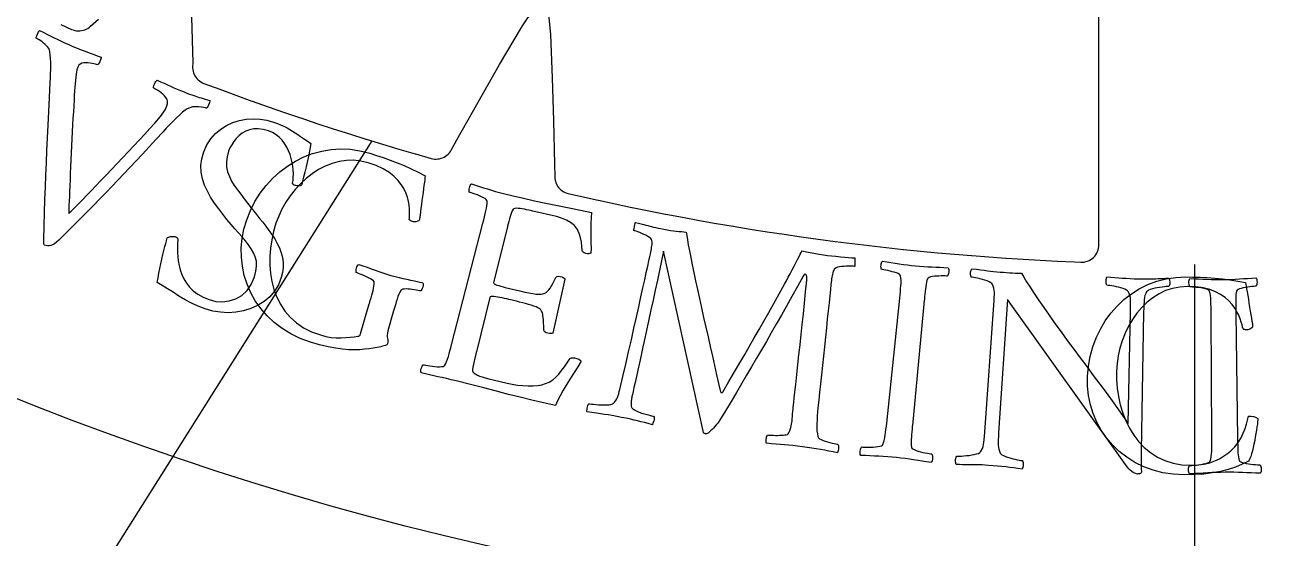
# Model space of a CAD drawing. Header units: millimetres. Extents: x -68 to 68, y -68 to 68.
# Drawn here: x -16.71 to 0.99, y -24.33 to -16.99 of the extents above; entities that cross this region are included whole.
import ezdxf

# ---------------------------------------------------------------- set-up
doc = ezdxf.new("R2010")
doc.units = ezdxf.units.MM
for name, color, linetype in [('CUT_INNER', 6, 'Continuous'), ('ENGRAVE', 7, 'Continuous'), ('TEXT', 5, 'Continuous')]:
    doc.layers.add(name, color=color, linetype=linetype)

msp = doc.modelspace()

# ---------------------------------------------------------------- linework, layer by layer
at = {"layer": 'CUT_INNER'}
for points in [[(-9.2604, -16.5061), (-9.1986, -17.1249), (-9.1981, -17.1324), (-9.1737, -17.7473), (-9.1737, -17.7486), (-9.1558, -18.3647), (-9.1423, -18.9811), (-9.1398, -19.162), (-9.1383, -19.1858), (-9.1346, -19.2093), (-9.1287, -19.2323), (-9.1206, -19.2547), (-9.1104, -19.2762), (-9.0982, -19.2967), (-9.0841, -19.3159), (-9.0683, -19.3336), (-9.0509, -19.3498), (-9.0319, -19.3643), (-9.0117, -19.3768), (-8.9904, -19.3874), (-8.9682, -19.396), (-8.9453, -19.4024), (-8.7565, -19.4454), (-8.755, -19.4457), (-8.5171, -19.4984), (-8.5156, -19.4987), (-8.2774, -19.5499), (-8.2759, -19.5502), (-8.0373, -19.5999), (-8.0358, -19.6002), (-7.797, -19.6485), (-7.7955, -19.6488), (-7.5564, -19.6956), (-7.5549, -19.6959), (-7.3154, -19.7412), (-7.3139, -19.7415), (-7.0742, -19.7854), (-7.0727, -19.7857), (-6.8328, -19.8281), (-6.8313, -19.8283), (-6.5911, -19.8692), (-6.5895, -19.8695), (-6.3491, -19.9089), (-6.3476, -19.9092), (-6.1069, -19.9472), (-6.1054, -19.9474), (-5.8644, -19.9839), (-5.8629, -19.9841), (-5.6218, -20.0191), (-5.6203, -20.0193), (-5.3789, -20.0529), (-5.3774, -20.0531), (-5.1358, -20.0851), (-5.1343, -20.0853), (-4.8926, -20.1159), (-4.891, -20.1161), (-4.6491, -20.1452), (-4.6476, -20.1454), (-4.4055, -20.173), (-4.404, -20.1731), (-4.1617, -20.1992), (-4.1602, -20.1994), (-3.9178, -20.224), (-3.9162, -20.2242), (-3.6737, -20.2473), (-3.6721, -20.2475), (-3.4294, -20.2691), (-3.4279, -20.2692), (-3.1851, -20.2894), (-3.1835, -20.2895), (-2.9406, -20.3082), (-2.939, -20.3083), (-2.696, -20.3255), (-2.6944, -20.3256), (-2.4513, -20.3413), (-2.4497, -20.3414), (-2.2065, -20.3556), (-2.205, -20.3557), (-1.9616, -20.3684), (-1.9601, -20.3684), (-1.7167, -20.3796), (-1.7151, -20.3797), (-1.628, -20.3832), (-1.6028, -20.3829), (-1.5778, -20.3801), (-1.5532, -20.3748), (-1.5293, -20.3671), (-1.5062, -20.357), (-1.4843, -20.3446), (-1.4638, -20.3301), (-1.4448, -20.3136), (-1.4275, -20.2953), (-1.4122, -20.2754), (-1.399, -20.254), (-1.388, -20.2314), (-1.3793, -20.2077), (-1.373, -20.1834), (-1.3693, -20.1585), (-1.368, -20.1334), (-1.368, -5.8441)], [(-14.328, -16.878), (-14.3096, -17.5347), (-14.3098, -17.5444), (-14.3116, -17.5812), (-14.3116, -17.6054), (-14.3093, -17.6296), (-14.3046, -17.6534), (-14.2977, -17.6766), (-14.2885, -17.6991), (-14.2772, -17.7205), (-14.2639, -17.7408), (-14.2487, -17.7597), (-14.2317, -17.777), (-14.2132, -17.7926), (-14.1932, -17.8063), (-14.172, -17.818), (-14.1497, -17.8276), (-13.9243, -17.9122), (-13.9229, -17.9127), (-13.6942, -17.9969), (-13.6928, -17.9974), (-13.4636, -18.0802), (-13.4622, -18.0808), (-13.2325, -18.1621), (-13.231, -18.1626), (-13.0009, -18.2426), (-12.9994, -18.2431), (-12.7688, -18.3217), (-12.7673, -18.3222), (-12.5362, -18.3993), (-12.5347, -18.3998), (-12.3031, -18.4755), (-12.3016, -18.476), (-12.0696, -18.5503), (-12.0681, -18.5508), (-11.8356, -18.6236), (-11.8341, -18.6241), (-11.6012, -18.6955), (-11.5997, -18.696), (-11.3663, -18.766), (-11.3648, -18.7664), (-11.131, -18.835), (-11.1295, -18.8355), (-10.9051, -18.8998), (-10.8817, -18.9053), (-10.8579, -18.9085), (-10.8339, -18.9095), (-10.8099, -18.9081), (-10.7862, -18.9044), (-10.7629, -18.8985), (-10.7403, -18.8904), (-10.7186, -18.8801), (-10.698, -18.8678), (-10.6787, -18.8536), (-10.6608, -18.8376), (-10.6445, -18.8199), (-10.63, -18.8008), (-10.6174, -18.7803), (-10.5365, -18.6339), (-10.2338, -18.0964), (-9.9268, -17.56), (-9.9261, -17.5588), (-9.6148, -17.028), (-9.6108, -17.0217), (-9.2643, -16.5047)], [(-16.1937, -16.9885), (-16.0388, -17.0565), (-16.0165, -17.0651), (-15.9934, -17.0715), (-15.9698, -17.0757), (-15.9459, -17.0776), (-15.9219, -17.0771), (-15.8981, -17.0744), (-15.8746, -17.0694), (-15.8518, -17.0622), (-15.8297, -17.0529), (-15.8086, -17.0415), (-15.7888, -17.0281), (-15.7703, -17.0128), (-15.6549, -16.9082)]]:
    msp.add_lwpolyline(points, dxfattribs=at)
at = {"layer": 'ENGRAVE'}
for points in [[(-16.6263, -26.3923), (-11.7491, -18.6504)], [(0, -29.3085), (0, -20.4165)]]:
    msp.add_lwpolyline(points, dxfattribs=at)
msp.add_circle((0, 19.5457), 45.1196, dxfattribs=at)
at = {"layer": 'TEXT'}
for points in [[(-16.0808, -17.2747), (-16.021, -17.3004), (-15.9617, -17.3248), (-15.903, -17.3479), (-15.8449, -17.3698), (-15.7873, -17.3911), (-15.7304, -17.4124), (-15.6739, -17.4335), (-15.618, -17.4547), (-15.619, -17.4658), (-15.6227, -17.4802), (-15.6291, -17.4978), (-15.6383, -17.5185), (-15.6483, -17.5381), (-15.6574, -17.5519), (-15.6654, -17.5601), (-15.6725, -17.5625), (-15.6828, -17.5589), (-15.6986, -17.5544), (-15.7199, -17.549), (-15.7467, -17.5427), (-15.7763, -17.5372), (-15.8061, -17.5338), (-15.836, -17.5328), (-15.866, -17.534), (-15.8939, -17.5395), (-15.9171, -17.5513), (-15.9359, -17.5694), (-15.95, -17.5939), (-15.963, -17.6358), (-15.9745, -17.6981), (-15.9847, -17.781), (-15.9933, -17.8843), (-15.9968, -17.9385), (-16.0007, -18.001), (-16.005, -18.0719), (-16.0095, -18.151), (-16.0144, -18.2364), (-16.0195, -18.3261), (-16.0248, -18.4201), (-16.0303, -18.5183), (-16.0358, -18.6187), (-16.0408, -18.7192), (-16.0455, -18.8199), (-16.0497, -18.9207), (-16.0537, -19.0195), (-16.0576, -19.1143), (-16.0614, -19.205), (-16.0651, -19.2917), (-16.0685, -19.3725), (-16.0716, -19.4455), (-16.0743, -19.5108), (-16.0767, -19.5684), (-16.0786, -19.6161), (-16.0799, -19.6515), (-16.0805, -19.6746), (-16.0804, -19.6855), (-16.0686, -19.6745), (-16.0477, -19.6542), (-16.0177, -19.6245), (-15.9787, -19.5854), (-15.9324, -19.5385), (-15.8804, -19.4855), (-15.8229, -19.4263), (-15.7597, -19.3609), (-15.6922, -19.2906), (-15.6213, -19.2167), (-15.5472, -19.1391), (-15.4698, -19.0579), (-15.3906, -18.9745), (-15.311, -18.8903), (-15.2311, -18.8053), (-15.1509, -18.7195), (-15.0717, -18.6345), (-14.9952, -18.552), (-14.9212, -18.4718), (-14.8498, -18.3941), (-14.8232, -18.3647), (-14.7972, -18.3338), (-14.7718, -18.3016), (-14.747, -18.268), (-14.7243, -18.2347), (-14.7052, -18.2035), (-14.6897, -18.1743), (-14.6777, -18.1472), (-14.6693, -18.1159), (-14.6688, -18.086), (-14.6764, -18.0577), (-14.6921, -18.0308), (-14.7127, -18.0057), (-14.7352, -17.9827), (-14.7596, -17.9618), (-14.7859, -17.9431), (-14.8112, -17.927), (-14.8326, -17.9142), (-14.85, -17.9047), (-14.8634, -17.8985), (-14.8676, -17.8895), (-14.8679, -17.8765), (-14.8645, -17.8595), (-14.8572, -17.8385), (-14.8479, -17.8177), (-14.8381, -17.8015), (-14.828, -17.7898), (-14.8174, -17.7826), (-14.7675, -17.8048), (-14.719, -17.8266), (-14.6721, -17.8481), (-14.6267, -17.8692), (-14.5812, -17.89), (-14.5339, -17.9106), (-14.4848, -17.9309), (-14.434, -17.9509), (-14.3922, -17.9668), (-14.3548, -17.9807), (-14.3219, -17.9926), (-14.2934, -18.0024), (-14.2672, -18.0111), (-14.2412, -18.0194), (-14.2152, -18.0273), (-14.1895, -18.0349), (-14.1623, -18.0429), (-14.1323, -18.0519), (-14.0994, -18.0619), (-14.0636, -18.073), (-14.0643, -18.0843), (-14.0678, -18.099), (-14.0744, -18.1172), (-14.0839, -18.1389), (-14.0939, -18.1593), (-14.1022, -18.1734), (-14.1088, -18.1813), (-14.1135, -18.183), (-14.1293, -18.1785), (-14.1534, -18.1738), (-14.186, -18.1687), (-14.227, -18.1633), (-14.2711, -18.161), (-14.313, -18.1653), (-14.3528, -18.1761), (-14.3904, -18.1934), (-14.4187, -18.2115), (-14.4536, -18.2389), (-14.4951, -18.2755), (-14.5434, -18.3214), (-14.5939, -18.3716), (-14.6423, -18.4211), (-14.6886, -18.4699), (-14.7327, -18.5182), (-14.8352, -18.6298), (-14.9337, -18.7366), (-15.0281, -18.8386), (-15.1184, -18.9358), (-15.2062, -19.0296), (-15.2929, -19.1214), (-15.3785, -19.2113), (-15.463, -19.2992), (-15.5479, -19.387), (-15.6346, -19.4763), (-15.723, -19.5671), (-15.8132, -19.6595), (-15.9071, -19.755), (-16.0067, -19.855), (-16.1121, -19.9596), (-16.2233, -20.0687), (-16.2541, -20.0968), (-16.2833, -20.1185), (-16.3108, -20.134), (-16.3366, -20.1431), (-16.361, -20.1473), (-16.3842, -20.1479), (-16.4063, -20.1449), (-16.4271, -20.1383), (-16.4323, -20.1343), (-16.4356, -20.1273), (-16.4371, -20.1172), (-16.4367, -20.1041), (-16.4357, -20.0904), (-16.4355, -20.0784), (-16.436, -20.0681), (-16.4372, -20.0596), (-16.4319, -19.8625), (-16.4262, -19.6721), (-16.42, -19.4885), (-16.4135, -19.3116), (-16.4066, -19.1374), (-16.3992, -18.9619), (-16.3912, -18.785), (-16.3827, -18.6068), (-16.3739, -18.4233), (-16.3646, -18.2304), (-16.355, -18.0282), (-16.3448, -17.8167), (-16.3413, -17.7519), (-16.3387, -17.6902), (-16.3372, -17.6315), (-16.3367, -17.576), (-16.3376, -17.5227), (-16.3406, -17.4708), (-16.3455, -17.4204), (-16.3525, -17.3714), (-16.3571, -17.3514), (-16.3662, -17.3312), (-16.3797, -17.3108), (-16.3976, -17.2902), (-16.4178, -17.2703), (-16.4385, -17.2519), (-16.4596, -17.2352), (-16.4811, -17.2199), (-16.5015, -17.2067), (-16.5193, -17.1957), (-16.5344, -17.1871), (-16.547, -17.1809), (-16.5471, -17.1768), (-16.5438, -17.1664), (-16.5371, -17.1495), (-16.5269, -17.1262), (-16.5161, -17.1029), (-16.5076, -17.086), (-16.5014, -17.0753), (-16.4975, -17.071), (-16.4375, -17.1005), (-16.383, -17.1277), (-16.3339, -17.1527), (-16.2903, -17.1754), (-16.2466, -17.1979), (-16.1971, -17.2219), (-16.1418, -17.2476), (-16.0808, -17.2747)], [(-13.1553, -18.382), (-13.0981, -18.4028), (-13.0466, -18.4235), (-13.0007, -18.4442), (-12.9605, -18.4649), (-12.9231, -18.4863), (-12.8857, -18.5091), (-12.8481, -18.5333), (-12.8104, -18.5589), (-12.7703, -18.5865), (-12.7254, -18.6168), (-12.6756, -18.6498), (-12.621, -18.6855), (-12.6357, -18.7674), (-12.652, -18.8502), (-12.6699, -18.9339), (-12.6895, -19.0185), (-12.7087, -19.0981), (-12.7257, -19.1668), (-12.7404, -19.2247), (-12.753, -19.2717), (-12.7564, -19.2811), (-12.7638, -19.2879), (-12.7753, -19.2919), (-12.7908, -19.2932), (-12.8074, -19.2927), (-12.8221, -19.2914), (-12.8349, -19.2893), (-12.8457, -19.2864), (-12.8585, -19.281), (-12.8692, -19.2741), (-12.8776, -19.2656), (-12.8839, -19.2556), (-12.8771, -19.2153), (-12.8733, -19.1707), (-12.8724, -19.1217), (-12.8743, -19.0683), (-12.8797, -19.0127), (-12.889, -18.9568), (-12.9023, -18.9008), (-12.9195, -18.8445), (-12.9411, -18.7894), (-12.9672, -18.737), (-12.9979, -18.6872), (-13.0333, -18.6401), (-13.0738, -18.5974), (-13.1199, -18.5609), (-13.1716, -18.5307), (-13.229, -18.5067), (-13.3041, -18.4854), (-13.3739, -18.4754), (-13.4385, -18.4769), (-13.498, -18.4897), (-13.5524, -18.5115), (-13.6021, -18.5394), (-13.647, -18.5737), (-13.687, -18.6141), (-13.7222, -18.6584), (-13.7523, -18.7039), (-13.7774, -18.7506), (-13.7974, -18.7985), (-13.8196, -18.876), (-13.8293, -18.9505), (-13.8265, -19.0221), (-13.8112, -19.0907), (-13.7863, -19.1572), (-13.7547, -19.2227), (-13.7165, -19.287), (-13.6715, -19.3502), (-13.6231, -19.413), (-13.5745, -19.4764), (-13.5256, -19.5403), (-13.4765, -19.6048), (-13.438, -19.653), (-13.3974, -19.7035), (-13.3547, -19.7564), (-13.3099, -19.8116), (-13.2648, -19.8689), (-13.2213, -19.9277), (-13.1793, -19.9883), (-13.1389, -20.0504), (-13.1022, -20.1143), (-13.0716, -20.1797), (-13.0469, -20.2468), (-13.0284, -20.3156), (-13.0177, -20.3857), (-13.0169, -20.4568), (-13.026, -20.5289), (-13.0449, -20.6021), (-13.0867, -20.7049), (-13.1416, -20.7963), (-13.2098, -20.8763), (-13.2912, -20.9448), (-13.3824, -21.0015), (-13.4795, -21.0458), (-13.5826, -21.0778), (-13.6916, -21.0974), (-13.8031, -21.1044), (-13.9136, -21.0986), (-14.0231, -21.0802), (-14.1314, -21.049), (-14.2311, -21.0111), (-14.3268, -20.968), (-14.4186, -20.9197), (-14.5065, -20.8663), (-14.5902, -20.8121), (-14.6695, -20.7616), (-14.7446, -20.7147), (-14.8155, -20.6715), (-14.8054, -20.6075), (-14.7939, -20.5419), (-14.7807, -20.4745), (-14.7661, -20.4054), (-14.7509, -20.3376), (-14.7361, -20.2742), (-14.7218, -20.2153), (-14.708, -20.1608), (-14.6955, -20.1135), (-14.6853, -20.0763), (-14.6774, -20.0491), (-14.6717, -20.032), (-14.6576, -20.0261), (-14.6431, -20.0214), (-14.6281, -20.0176), (-14.6126, -20.0149), (-14.597, -20.0136), (-14.5819, -20.0141), (-14.5672, -20.0166), (-14.5528, -20.0208), (-14.5373, -20.0291), (-14.5269, -20.0407), (-14.5217, -20.0555), (-14.5217, -20.0735), (-14.5253, -20.1073), (-14.5276, -20.1475), (-14.5285, -20.1943), (-14.5279, -20.2476), (-14.5245, -20.3054), (-14.5168, -20.3656), (-14.5046, -20.4282), (-14.4881, -20.4933), (-14.4656, -20.5584), (-14.4359, -20.6213), (-14.3989, -20.6819), (-14.3545, -20.7401), (-14.3011, -20.7941), (-14.2369, -20.8417), (-14.1621, -20.883), (-14.0765, -20.9178), (-13.9797, -20.9424), (-13.8836, -20.9486), (-13.7883, -20.9364), (-13.6938, -20.9059), (-13.6067, -20.8565), (-13.5335, -20.7879), (-13.4741, -20.7002), (-13.4283, -20.5935), (-13.4066, -20.5128), (-13.3974, -20.4382), (-13.4006, -20.3696), (-13.4163, -20.307), (-13.4414, -20.2481), (-13.473, -20.1902), (-13.5111, -20.1335), (-13.5557, -20.078), (-13.6044, -20.022), (-13.6549, -19.9642), (-13.7072, -19.9046), (-13.7612, -19.843), (-13.8201, -19.771), (-13.8793, -19.6961), (-13.9386, -19.6184), (-13.9981, -19.5379), (-14.0536, -19.4547), (-14.1008, -19.3688), (-14.1399, -19.2804), (-14.1708, -19.1894), (-14.1896, -19.0963), (-14.1925, -19.0016), (-14.1795, -18.9051), (-14.1509, -18.8071), (-14.1067, -18.708), (-14.0517, -18.6207), (-13.9859, -18.545), (-13.9094, -18.481), (-13.8253, -18.4285), (-13.7365, -18.3876), (-13.6432, -18.3583), (-13.5452, -18.3404), (-13.4457, -18.334), (-13.3475, -18.3387), (-13.2508, -18.3547), (-13.1553, -18.382)], [(-11.7885, -20.9798), (-11.7867, -20.9736), (-11.7849, -20.9674), (-11.7831, -20.9612), (-11.7813, -20.955), (-11.7795, -20.9489), (-11.7777, -20.9427), (-11.7759, -20.9365), (-11.7741, -20.9303), (-11.7631, -20.8919), (-11.7528, -20.8552), (-11.7434, -20.8203), (-11.7347, -20.7871), (-11.7275, -20.756), (-11.7223, -20.7274), (-11.7193, -20.7013), (-11.7184, -20.6776), (-11.7205, -20.6642), (-11.7299, -20.6502), (-11.7466, -20.6353), (-11.7706, -20.6198), (-11.7986, -20.6043), (-11.8274, -20.5896), (-11.857, -20.5758), (-11.8874, -20.5629), (-11.9159, -20.5515), (-11.9398, -20.5423), (-11.959, -20.5353), (-11.9736, -20.5305), (-11.9762, -20.5191), (-11.9765, -20.505), (-11.9747, -20.4881), (-11.9706, -20.4685), (-11.9648, -20.4495), (-11.9576, -20.4343), (-11.949, -20.4228), (-11.9391, -20.4151), (-11.8791, -20.4355), (-11.8202, -20.456), (-11.7625, -20.4767), (-11.7059, -20.4975), (-11.6497, -20.5178), (-11.5931, -20.537), (-11.5363, -20.5551), (-11.4791, -20.572), (-11.4204, -20.5882), (-11.3633, -20.6028), (-11.3076, -20.6157), (-11.2534, -20.627), (-11.1988, -20.6381), (-11.1421, -20.6502), (-11.0832, -20.6634), (-11.0221, -20.6777), (-11.0178, -20.6895), (-11.0166, -20.7037), (-11.0185, -20.7205), (-11.0237, -20.7397), (-11.0306, -20.7585), (-11.0379, -20.7737), (-11.0457, -20.7855), (-11.054, -20.7939), (-11.0688, -20.7902), (-11.0884, -20.7861), (-11.1128, -20.7815), (-11.1422, -20.7763), (-11.1735, -20.7715), (-11.2041, -20.7681), (-11.234, -20.7659), (-11.2632, -20.765), (-11.2893, -20.7662), (-11.3102, -20.7703), (-11.3257, -20.7772), (-11.336, -20.7871), (-11.3508, -20.8117), (-11.3649, -20.8404), (-11.3781, -20.8732), (-11.3906, -20.9102), (-11.4028, -20.9501), (-11.4152, -20.9916), (-11.4278, -21.0347), (-11.4405, -21.0794), (-11.521, -21.3652), (-11.5284, -21.3966), (-11.5321, -21.4247), (-11.532, -21.4493), (-11.528, -21.4705), (-11.5235, -21.4896), (-11.5216, -21.508), (-11.5224, -21.5257), (-11.5257, -21.5427), (-11.5287, -21.5505), (-11.5332, -21.5573), (-11.5391, -21.5632), (-11.5464, -21.5681), (-11.5574, -21.5729), (-11.5742, -21.5782), (-11.5968, -21.5841), (-11.6253, -21.5906), (-11.6776, -21.6007), (-11.7335, -21.6102), (-11.7931, -21.6192), (-11.8562, -21.6276), (-11.9246, -21.6337), (-11.9997, -21.6353), (-12.0817, -21.6327), (-12.1704, -21.6256), (-12.268, -21.6123), (-12.3768, -21.591), (-12.4966, -21.5615), (-12.6275, -21.5237), (-12.7731, -21.4715), (-12.9082, -21.4076), (-13.0326, -21.3322), (-13.1461, -21.2454), (-13.2482, -21.1493), (-13.338, -21.0461), (-13.4156, -20.9358), (-13.481, -20.8185), (-13.5339, -20.6962), (-13.5738, -20.5706), (-13.6008, -20.4419), (-13.615, -20.3101), (-13.616, -20.1768), (-13.6037, -20.0439), (-13.5779, -19.9113), (-13.539, -19.7789), (-13.4853, -19.6429), (-13.4209, -19.5153), (-13.3459, -19.3962), (-13.2605, -19.2854), (-13.1664, -19.1838), (-13.0653, -19.0922), (-12.9572, -19.0104), (-12.8422, -18.9384), (-12.7216, -18.8778), (-12.5968, -18.8299), (-12.4676, -18.7947), (-12.334, -18.7722), (-12.1976, -18.7635), (-12.0601, -18.7697), (-11.9213, -18.7907), (-11.781, -18.8266), (-11.6862, -18.8567), (-11.5897, -18.8893), (-11.4915, -18.9244), (-11.3915, -18.962), (-11.291, -19.0028), (-11.1907, -19.0477), (-11.0907, -19.0967), (-10.991, -19.1498), (-10.9916, -19.1553), (-10.9935, -19.172), (-10.9967, -19.1997), (-11.0012, -19.2386), (-11.0067, -19.2848), (-11.0129, -19.3347), (-11.02, -19.3884), (-11.0277, -19.4457), (-11.0356, -19.5035), (-11.043, -19.5587), (-11.0499, -19.6113), (-11.0562, -19.6612), (-11.0619, -19.7047), (-11.0666, -19.7382), (-11.0703, -19.7616), (-11.0731, -19.7749), (-11.0755, -19.7832), (-11.0818, -19.7903), (-11.0922, -19.7963), (-11.1066, -19.8012), (-11.1229, -19.8044), (-11.1392, -19.8054), (-11.1554, -19.8042), (-11.1715, -19.8007), (-11.1849, -19.7961), (-11.1967, -19.7902), (-11.2072, -19.783), (-11.2162, -19.7746), (-11.2142, -19.7472), (-11.2132, -19.7128), (-11.2131, -19.6714), (-11.2141, -19.623), (-11.2183, -19.5698), (-11.2281, -19.5138), (-11.2436, -19.4551), (-11.2646, -19.3936), (-11.2933, -19.3314), (-11.3316, -19.2705), (-11.3796, -19.2109), (-11.4372, -19.1526), (-11.5068, -19.0976), (-11.5907, -19.0479), (-11.6891, -19.0035), (-11.8018, -18.9642), (-11.9074, -18.9386), (-12.012, -18.9268), (-12.1156, -18.9288), (-12.2184, -18.9447), (-12.3192, -18.9727), (-12.4168, -19.0111), (-12.5113, -19.06), (-12.6027, -19.1194), (-12.6897, -19.1874), (-12.7711, -19.2623), (-12.8467, -19.3441), (-12.9166, -19.4329), (-12.9796, -19.5266), (-13.0346, -19.6232), (-13.0815, -19.7228), (-13.1203, -19.8254), (-13.155, -19.9425), (-13.1815, -20.0612), (-13.1997, -20.1816), (-13.2096, -20.3035), (-13.2102, -20.425), (-13.2007, -20.5438), (-13.181, -20.6599), (-13.151, -20.7734), (-13.11, -20.8823), (-13.0575, -20.9847), (-12.9934, -21.0804), (-12.9177, -21.1694), (-12.8296, -21.2495), (-12.7284, -21.3185), (-12.614, -21.3764), (-12.4866, -21.4229), (-12.4085, -21.4436), (-12.3332, -21.4575), (-12.2608, -21.4645), (-12.1911, -21.4646), (-12.1249, -21.4606), (-12.0625, -21.455), (-12.004, -21.4479), (-11.9494, -21.4394), (-11.9388, -21.4376), (-11.9304, -21.4343), (-11.924, -21.4295), (-11.9198, -21.4233), (-11.9167, -21.416), (-11.9136, -21.4078), (-11.9105, -21.3987), (-11.9075, -21.3888)], [(-9.8728, -19.4012), (-9.7318, -19.4359), (-9.5834, -19.4701), (-9.4275, -19.5039), (-9.2642, -19.5372), (-9.0982, -19.5704), (-8.9345, -19.604), (-8.773, -19.638), (-8.6137, -19.6725), (-8.6197, -19.751), (-8.6234, -19.8267), (-8.6249, -19.8996), (-8.6241, -19.9697), (-8.6225, -20.0389), (-8.6216, -20.109), (-8.6214, -20.18), (-8.6218, -20.252), (-8.6358, -20.2586), (-8.6527, -20.2618), (-8.6726, -20.2616), (-8.6955, -20.258), (-8.7185, -20.251), (-8.7345, -20.2417), (-8.7437, -20.2301), (-8.7459, -20.2161), (-8.7568, -20.0956), (-8.779, -19.9962), (-8.8127, -19.9179), (-8.8577, -19.8607), (-8.9119, -19.8176), (-8.9729, -19.7816), (-9.0408, -19.7529), (-9.1155, -19.7312), (-9.4521, -19.6515), (-9.4666, -19.6482), (-9.4862, -19.6438), (-9.5109, -19.6386), (-9.5406, -19.6323), (-9.5724, -19.6261), (-9.6035, -19.6208), (-9.6337, -19.6166), (-9.6631, -19.6133), (-9.6893, -19.6121), (-9.7099, -19.6139), (-9.7249, -19.6188), (-9.7343, -19.6267), (-9.7453, -19.6478), (-9.7558, -19.6724), (-9.7658, -19.7004), (-9.7754, -19.7318), (-9.7846, -19.7652), (-9.7938, -19.7993), (-9.8028, -19.8339), (-9.8117, -19.8691), (-9.8151, -19.8829), (-9.8182, -19.8952), (-9.8208, -19.9059), (-9.8231, -19.915), (-10.0123, -20.6749), (-10.0108, -20.6833), (-10.0023, -20.6918), (-9.9867, -20.7004), (-9.964, -20.709), (-9.937, -20.7177), (-9.9083, -20.7261), (-9.8779, -20.7344), (-9.8458, -20.7425), (-9.6359, -20.7933), (-9.5677, -20.8089), (-9.5072, -20.8216), (-9.4544, -20.8312), (-9.4093, -20.8379), (-9.3706, -20.8411), (-9.3366, -20.8404), (-9.3074, -20.8358), (-9.2831, -20.8273), (-9.2618, -20.8149), (-9.2417, -20.7982), (-9.2229, -20.7774), (-9.2053, -20.7525), (-9.1874, -20.7229), (-9.1679, -20.6882), (-9.1467, -20.6483), (-9.1238, -20.6034), (-9.1157, -20.5917), (-9.1024, -20.5851), (-9.0837, -20.5835), (-9.0597, -20.587), (-9.0372, -20.5934), (-9.0189, -20.6017), (-9.0048, -20.6118), (-8.9948, -20.6236), (-9.1678, -21.3962), (-9.1799, -21.4012), (-9.1957, -21.4032), (-9.2152, -21.4021), (-9.2384, -21.3979), (-9.2607, -21.391), (-9.2775, -21.3814), (-9.2887, -21.3692), (-9.2944, -21.3544), (-9.296, -21.2965), (-9.298, -21.2471), (-9.3005, -21.2061), (-9.3036, -21.1736), (-9.3072, -21.1474), (-9.3112, -21.1255), (-9.3157, -21.1079), (-9.3205, -21.0947), (-9.3261, -21.0839), (-9.3327, -21.0737), (-9.3401, -21.0641), (-9.3486, -21.0551), (-9.3605, -21.0442), (-9.3795, -21.0331), (-9.4055, -21.0217), (-9.4385, -21.01), (-9.476, -20.9982), (-9.5154, -20.9865), (-9.5568, -20.9748), (-9.6, -20.9632), (-9.6436, -20.9519), (-9.686, -20.9411), (-9.7271, -20.9308), (-9.7669, -20.9211), (-9.7947, -20.9145), (-9.8244, -20.9077), (-9.8559, -20.9008), (-9.8893, -20.8936), (-9.9225, -20.8868), (-9.9535, -20.8811), (-9.9824, -20.8765), (-10.009, -20.873), (-10.0317, -20.8717), (-10.0486, -20.8737), (-10.0598, -20.8791), (-10.0653, -20.8878), (-10.2586, -21.6644), (-10.2597, -21.6691), (-10.2612, -21.6748), (-10.2629, -21.6816), (-10.2648, -21.6895), (-10.2725, -21.7208), (-10.2809, -21.7564), (-10.2901, -21.7962), (-10.3001, -21.8403), (-10.3083, -21.8818), (-10.3122, -21.9138), (-10.3118, -21.9363), (-10.307, -21.9494), (-10.2879, -21.9681), (-10.2657, -21.9846), (-10.2404, -21.9987), (-10.2119, -22.0106), (-10.1775, -22.0219), (-10.134, -22.0346), (-10.0816, -22.0486), (-10.0203, -22.0638), (-9.8205, -22.1114), (-9.7459, -22.127), (-9.6709, -22.1387), (-9.5957, -22.1464), (-9.5201, -22.1502), (-9.4477, -22.1496), (-9.3822, -22.144), (-9.3234, -22.1335), (-9.2714, -22.1181), (-9.2179, -22.0957), (-9.1683, -22.0655), (-9.1226, -22.0274), (-9.0809, -21.9817), (-9.0412, -21.9307), (-9.0016, -21.8773), (-8.9621, -21.8213), (-8.9227, -21.7629), (-8.9134, -21.7533), (-8.8996, -21.748), (-8.8812, -21.7471), (-8.8582, -21.7504), (-8.8237, -21.7594), (-8.7963, -21.7702), (-8.7758, -21.7828), (-8.7623, -21.7972), (-8.8107, -21.8763), (-8.8611, -21.9576), (-8.9135, -22.0413), (-8.968, -22.1272), (-9.0197, -22.2115), (-9.064, -22.2903), (-9.1007, -22.3635), (-9.1298, -22.4312), (-9.2987, -22.3936), (-9.4666, -22.3543), (-9.6335, -22.3135), (-9.7996, -22.2711), (-9.9704, -22.2268), (-10.152, -22.1802), (-10.3443, -22.1313), (-10.5472, -22.0799), (-10.6177, -22.0624), (-10.6847, -22.0465), (-10.748, -22.0322), (-10.8079, -22.0196), (-10.8664, -22.0073), (-10.9258, -21.9938), (-10.986, -21.9792), (-11.0471, -21.9634), (-11.0517, -21.9516), (-11.0531, -21.9373), (-11.0514, -21.9205), (-11.0464, -21.9012), (-11.0395, -21.8825), (-11.0322, -21.8672), (-11.0244, -21.8553), (-11.0161, -21.847), (-11.0006, -21.8507), (-10.9797, -21.855), (-10.9533, -21.8599), (-10.9214, -21.8654), (-10.887, -21.8704), (-10.853, -21.8739), (-10.8195, -21.8759), (-10.7864, -21.8763), (-10.7571, -21.8747), (-10.7348, -21.8708), (-10.7195, -21.8645), (-10.7112, -21.8558), (-10.6967, -21.8309), (-10.6832, -21.802), (-10.6705, -21.7688), (-10.6588, -21.7316), (-10.6475, -21.6915), (-10.636, -21.6497), (-10.6244, -21.6063), (-10.6126, -21.5613), (-10.1641, -19.8241), (-10.1526, -19.7789), (-10.1416, -19.7349), (-10.1313, -19.6922), (-10.1215, -19.6507), (-10.1134, -19.6116), (-10.108, -19.5759), (-10.1054, -19.5436), (-10.1055, -19.5148), (-10.1079, -19.5017), (-10.1173, -19.4885), (-10.1339, -19.475), (-10.1576, -19.4613), (-10.1853, -19.4478), (-10.2139, -19.4349), (-10.2435, -19.4226), (-10.2741, -19.4108), (-10.3027, -19.4003), (-10.3265, -19.3919), (-10.3456, -19.3856), (-10.3599, -19.3814), (-10.3626, -19.3701), (-10.3632, -19.356), (-10.3618, -19.3391), (-10.3583, -19.3195), (-10.353, -19.3003), (-10.3464, -19.2848), (-10.3383, -19.273), (-10.3289, -19.265), (-10.2703, -19.2829), (-10.2122, -19.3008), (-10.1546, -19.3188), (-10.0976, -19.3369), (-10.041, -19.3545), (-9.9846, -19.371), (-9.9286, -19.3866), (-9.8728, -19.4012)], [(-7.5827, -19.9111), (-7.5337, -19.9201), (-7.4877, -19.9276), (-7.4445, -19.9337), (-7.4041, -19.9384), (-7.366, -19.9424), (-7.3295, -19.9463), (-7.2945, -19.9502), (-7.2611, -19.954), (-7.2547, -20.0025), (-7.245, -20.0631), (-7.232, -20.1357), (-7.2156, -20.2204), (-7.1966, -20.3153), (-7.1757, -20.4183), (-7.1529, -20.5296), (-7.1282, -20.6492), (-7.1018, -20.7747), (-7.0739, -20.9039), (-7.0444, -21.0369), (-7.0134, -21.1737), (-6.9817, -21.3122), (-6.9501, -21.4502), (-6.9187, -21.588), (-6.8874, -21.7253), (-6.8566, -21.86), (-6.8269, -21.9899), (-6.7984, -22.1149), (-6.7709, -22.235), (-6.7688, -22.2391), (-6.7655, -22.2424), (-6.761, -22.2448), (-6.7552, -22.2463), (-6.7492, -22.2461), (-6.7438, -22.2437), (-6.7393, -22.239), (-6.7354, -22.232), (-6.6506, -22.0883), (-6.5707, -21.9517), (-6.4955, -21.8221), (-6.4251, -21.6996), (-6.357, -21.5807), (-6.2889, -21.4617), (-6.2208, -21.3426), (-6.1528, -21.2234), (-6.0833, -21.101), (-6.0107, -20.9722), (-5.9352, -20.837), (-5.8568, -20.6953), (-5.8308, -20.648), (-5.8041, -20.5986), (-5.7765, -20.5472), (-5.7482, -20.4936), (-5.7206, -20.4408), (-5.695, -20.3915), (-5.6716, -20.3457), (-5.6503, -20.3033), (-5.6326, -20.2678), (-5.6199, -20.2425), (-5.6123, -20.2272), (-5.6098, -20.2222), (-5.5195, -20.2405), (-5.4375, -20.2559), (-5.3639, -20.2683), (-5.2987, -20.2778), (-5.2441, -20.2848), (-5.1862, -20.2916), (-5.1249, -20.2981), (-5.0602, -20.3045), (-4.9975, -20.3102), (-4.9422, -20.315), (-4.8942, -20.3187), (-4.8536, -20.3215), (-4.8525, -20.329), (-4.852, -20.3423), (-4.8523, -20.3615), (-4.8533, -20.3866), (-4.8544, -20.4111), (-4.8553, -20.4286), (-4.8558, -20.4391), (-4.8559, -20.4426), (-4.8724, -20.4411), (-4.8934, -20.4402), (-4.9189, -20.4398), (-4.9488, -20.4399), (-4.9807, -20.4408), (-5.0119, -20.4429), (-5.0425, -20.4461), (-5.0725, -20.4504), (-5.0994, -20.4559), (-5.1207, -20.4627), (-5.1366, -20.4707), (-5.1468, -20.4799), (-5.1545, -20.4952), (-5.1615, -20.5128), (-5.1676, -20.5326), (-5.1731, -20.5546), (-5.1778, -20.5774), (-5.182, -20.5991), (-5.1854, -20.6198), (-5.1882, -20.6395), (-5.1939, -20.7), (-5.2014, -20.7744), (-5.2107, -20.8627), (-5.2218, -20.9648), (-5.2341, -21.0773), (-5.2469, -21.1964), (-5.2603, -21.3222), (-5.2743, -21.4548), (-5.2886, -21.5903), (-5.3027, -21.725), (-5.3166, -21.8589), (-5.3305, -21.992), (-5.3439, -22.1209), (-5.3567, -22.2424), (-5.3687, -22.3563), (-5.38, -22.4628), (-5.3851, -22.522), (-5.3895, -22.5798), (-5.3932, -22.636), (-5.396, -22.6906), (-5.3969, -22.7426), (-5.3945, -22.7906), (-5.3889, -22.8347), (-5.38, -22.8748), (-5.372, -22.8901), (-5.3573, -22.9043), (-5.3358, -22.9174), (-5.3076, -22.9295), (-5.2758, -22.9405), (-5.2436, -22.9504), (-5.211, -22.9593), (-5.1779, -22.9672), (-5.1477, -22.9737), (-5.1237, -22.9786), (-5.1058, -22.982), (-5.094, -22.9838), (-5.0884, -23.0003), (-5.0854, -23.0179), (-5.085, -23.0365), (-5.0872, -23.0561), (-5.0907, -23.0743), (-5.0939, -23.0884), (-5.0968, -23.0984), (-5.0996, -23.1045), (-5.1619, -23.0928), (-5.2233, -23.0814), (-5.2839, -23.0702), (-5.3437, -23.0594), (-5.4044, -23.0489), (-5.4676, -23.0388), (-5.5333, -23.0291), (-5.6016, -23.0197), (-5.6731, -23.0107), (-5.7398, -23.003), (-5.8017, -22.9966), (-5.8588, -22.9916), (-5.916, -22.9871), (-5.9781, -22.9821), (-6.0451, -22.9765), (-6.1171, -22.9705), (-6.1183, -22.9638), (-6.119, -22.9528), (-6.119, -22.9376), (-6.1184, -22.9181), (-6.1166, -22.8977), (-6.1129, -22.8798), (-6.1073, -22.8643), (-6.0999, -22.8512), (-6.085, -22.853), (-6.0661, -22.8544), (-6.0434, -22.8556), (-6.0167, -22.8566), (-5.9881, -22.8571), (-5.9594, -22.8571), (-5.9306, -22.8565), (-5.9018, -22.8554), (-5.8748, -22.8535), (-5.8515, -22.8509), (-5.832, -22.8475), (-5.8163, -22.8433), (-5.805, -22.8353), (-5.7946, -22.8213), (-5.7849, -22.8012), (-5.7761, -22.775), (-5.7684, -22.7467), (-5.7621, -22.7204), (-5.7571, -22.6961), (-5.7535, -22.6738), (-5.7504, -22.6486), (-5.7473, -22.6199), (-5.7442, -22.5876), (-5.7413, -22.5517), (-5.7383, -22.5159), (-5.7353, -22.4836), (-5.7322, -22.4549), (-5.729, -22.4297), (-5.7128, -22.2792), (-5.697, -22.1317), (-5.6815, -21.9871), (-5.6665, -21.8454), (-5.6515, -21.7044), (-5.6362, -21.5619), (-5.6207, -21.4177), (-5.6049, -21.2719), (-5.5889, -21.1225), (-5.5726, -20.9675), (-5.556, -20.8068), (-5.5391, -20.6404), (-5.5386, -20.6326), (-5.5387, -20.622), (-5.5394, -20.6086), (-5.5409, -20.5924), (-5.5437, -20.5768), (-5.5486, -20.5652), (-5.5556, -20.5577), (-5.5648, -20.5543), (-5.5694, -20.5556), (-5.5751, -20.5605), (-5.5817, -20.569), (-5.5894, -20.5813), (-5.6718, -20.7297), (-5.7515, -20.8724), (-5.8284, -21.0094), (-5.9026, -21.1408), (-5.9749, -21.2682), (-6.0465, -21.3932), (-6.1172, -21.5158), (-6.1871, -21.6359), (-6.2569, -21.7554), (-6.3275, -21.8758), (-6.3988, -21.9971), (-6.4708, -22.1192), (-6.5447, -22.2442), (-6.6216, -22.3738), (-6.7016, -22.508), (-6.7846, -22.6468), (-6.7919, -22.6565), (-6.8027, -22.6701), (-6.8168, -22.6874), (-6.8343, -22.7085), (-6.8536, -22.7311), (-6.8731, -22.7529), (-6.8927, -22.7738), (-6.9125, -22.7939), (-6.9315, -22.8111), (-6.9489, -22.8234), (-6.9647, -22.8307), (-6.9789, -22.8332), (-6.9842, -22.8336), (-6.991, -22.8323), (-6.999, -22.829), (-7.0085, -22.8239), (-7.0103, -22.8217), (-7.0123, -22.82), (-7.0143, -22.8189), (-7.0164, -22.8182), (-7.5843, -20.2262), (-7.6126, -20.3621), (-7.6418, -20.4999), (-7.6719, -20.6398), (-7.703, -20.7817), (-7.7343, -20.9236), (-7.7649, -21.0634), (-7.7949, -21.2011), (-7.8242, -21.3368), (-7.8526, -21.4681), (-7.8797, -21.5928), (-7.9056, -21.7109), (-7.9303, -21.8225), (-7.9532, -21.9254), (-7.9738, -22.0178), (-7.9921, -22.0997), (-8.0082, -22.1711), (-8.0214, -22.2298), (-8.0311, -22.2735), (-8.0375, -22.3023), (-8.0404, -22.3161), (-8.0431, -22.3313), (-8.0453, -22.3475), (-8.0472, -22.3645), (-8.0487, -22.3824), (-8.0496, -22.4002), (-8.0497, -22.4167), (-8.0491, -22.432), (-8.0476, -22.4461), (-8.04, -22.4621), (-8.0243, -22.478), (-8.0004, -22.4938), (-7.9685, -22.5094), (-7.9323, -22.5243), (-7.8955, -22.5379), (-7.8582, -22.5503), (-7.8204, -22.5613), (-7.7859, -22.5705), (-7.7589, -22.5776), (-7.7392, -22.5824), (-7.7269, -22.5851), (-7.7215, -22.5967), (-7.7195, -22.6116), (-7.7209, -22.6296), (-7.7256, -22.6509), (-7.7316, -22.6714), (-7.7367, -22.6872), (-7.741, -22.6981), (-7.7443, -22.7044), (-7.804, -22.6892), (-7.8593, -22.6749), (-7.9104, -22.6617), (-7.9571, -22.6495), (-8.0048, -22.6376), (-8.0585, -22.6253), (-8.1183, -22.6126), (-8.1841, -22.5995), (-8.2544, -22.5862), (-8.3189, -22.5747), (-8.3776, -22.5651), (-8.4305, -22.5575), (-8.4836, -22.5502), (-8.5426, -22.542), (-8.6075, -22.5327), (-8.6784, -22.5224), (-8.6793, -22.5157), (-8.6793, -22.5047), (-8.6784, -22.4895), (-8.6766, -22.4701), (-8.6735, -22.4499), (-8.6688, -22.4322), (-8.6623, -22.417), (-8.6541, -22.4044), (-8.6381, -22.4072), (-8.6157, -22.4102), (-8.5869, -22.4133), (-8.5517, -22.4167), (-8.5134, -22.4195), (-8.4751, -22.4212), (-8.4369, -22.4218), (-8.3988, -22.4212), (-8.364, -22.4188), (-8.3361, -22.414), (-8.3149, -22.4067), (-8.3004, -22.3969), (-8.2825, -22.3781), (-8.2672, -22.358), (-8.2543, -22.3365), (-8.244, -22.3138), (-8.235, -22.2891), (-8.226, -22.2619), (-8.2172, -22.2323), (-8.2084, -22.2002), (-8.166, -22.0175), (-8.1246, -21.8384), (-8.0843, -21.663), (-8.045, -21.4912), (-8.0074, -21.3256), (-7.972, -21.1685), (-7.9389, -21.02), (-7.9081, -20.8801), (-7.8797, -20.7509), (-7.8541, -20.6342), (-7.8313, -20.5302), (-7.8111, -20.4388), (-7.7944, -20.3624), (-7.7816, -20.3037), (-7.7728, -20.2625), (-7.7679, -20.239), (-7.7635, -20.216), (-7.7595, -20.1935), (-7.7559, -20.1714), (-7.7526, -20.1499), (-7.7502, -20.129), (-7.7493, -20.1089), (-7.7499, -20.0896), (-7.7519, -20.0711), (-7.7567, -20.0574), (-7.768, -20.0433), (-7.7857, -20.0287), (-7.8099, -20.0137), (-7.8377, -19.9989), (-7.8661, -19.985), (-7.8953, -19.972), (-7.9251, -19.96), (-7.953, -19.9496), (-7.9764, -19.9415), (-7.9953, -19.9356), (-8.0097, -19.932), (-8.0107, -19.9281), (-8.0098, -19.9172), (-8.0069, -19.8992), (-8.0021, -19.8743), (-7.9968, -19.8491), (-7.9923, -19.8307), (-7.9886, -19.819), (-7.9857, -19.8139), (-7.9422, -19.8249), (-7.9032, -19.835), (-7.8686, -19.8441), (-7.8386, -19.8523), (-7.8109, -19.8598), (-7.7831, -19.8671), (-7.7552, -19.8741), (-7.7272, -19.8808), (-7.6972, -19.8877), (-7.6631, -19.895), (-7.6249, -19.9028), (-7.5827, -19.9111)], [(-3.9872, -20.4348), (-3.9284, -20.4402), (-3.8702, -20.4446), (-3.8127, -20.4481), (-3.7559, -20.4507), (-3.6989, -20.4529), (-3.6405, -20.4554), (-3.5809, -20.4582), (-3.5201, -20.4613), (-3.514, -20.4721), (-3.5104, -20.4859), (-3.5095, -20.5027), (-3.5111, -20.5226), (-3.5145, -20.5423), (-3.5189, -20.5586), (-3.5243, -20.5716), (-3.5307, -20.5813), (-3.5456, -20.5804), (-3.5656, -20.5799), (-3.5909, -20.5796), (-3.6214, -20.5797), (-3.654, -20.5804), (-3.6856, -20.582), (-3.7163, -20.5844), (-3.7461, -20.5877), (-3.7724, -20.5926), (-3.7927, -20.5996), (-3.807, -20.6087), (-3.8153, -20.6201), (-3.823, -20.6426), (-3.8297, -20.6684), (-3.8355, -20.6976), (-3.8403, -20.7301), (-3.8445, -20.7651), (-3.8486, -20.8017), (-3.8527, -20.8399), (-3.8566, -20.8798), (-3.8572, -20.8862), (-3.8578, -20.8927), (-3.8585, -20.8991), (-3.8591, -20.9055), (-3.8597, -20.9119), (-3.8603, -20.9184), (-3.8609, -20.9248), (-3.8615, -20.9312), (-4.0319, -22.7173), (-4.0325, -22.7237), (-4.0331, -22.7301), (-4.0337, -22.7365), (-4.0344, -22.743), (-4.035, -22.7494), (-4.0356, -22.7558), (-4.0362, -22.7622), (-4.0368, -22.7687), (-4.0405, -22.8084), (-4.0437, -22.8464), (-4.0464, -22.8824), (-4.0487, -22.9166), (-4.05, -22.9485), (-4.0496, -22.9776), (-4.0476, -23.0039), (-4.0439, -23.0273), (-4.0373, -23.0385), (-4.0241, -23.0497), (-4.0044, -23.061), (-3.978, -23.0724), (-3.9477, -23.0832), (-3.9162, -23.0927), (-3.8835, -23.101), (-3.8496, -23.108), (-3.8177, -23.1137), (-3.7912, -23.1181), (-3.7701, -23.1211), (-3.7543, -23.1229), (-3.7493, -23.1336), (-3.746, -23.1474), (-3.7444, -23.1643), (-3.7443, -23.1843), (-3.7462, -23.2041), (-3.7502, -23.2205), (-3.7565, -23.2334), (-3.7649, -23.2429), (-3.8293, -23.233), (-3.8924, -23.2234), (-3.9542, -23.2141), (-4.0146, -23.2051), (-4.0747, -23.1966), (-4.1358, -23.1887), (-4.1977, -23.1814), (-4.2605, -23.1748), (-4.3219, -23.1691), (-4.3839, -23.164), (-4.4465, -23.1595), (-4.5097, -23.1557), (-4.5736, -23.1523), (-4.638, -23.149), (-4.703, -23.1458), (-4.7685, -23.1427), (-4.7749, -23.1318), (-4.7784, -23.1178), (-4.7792, -23.101), (-4.7771, -23.0812), (-4.7731, -23.0616), (-4.7681, -23.0454), (-4.7621, -23.0325), (-4.7552, -23.023), (-4.7394, -23.0244), (-4.718, -23.0255), (-4.6912, -23.0265), (-4.6588, -23.0272), (-4.624, -23.027), (-4.5899, -23.0255), (-4.5565, -23.0224), (-4.5237, -23.0179), (-4.495, -23.0121), (-4.4735, -23.0049), (-4.4593, -22.9964), (-4.4523, -22.9865), (-4.4417, -22.9598), (-4.4326, -22.9291), (-4.425, -22.8945), (-4.419, -22.8559), (-4.4137, -22.8146), (-4.4085, -22.7716), (-4.4035, -22.7269), (-4.3985, -22.6807), (-4.2126, -20.8962), (-4.2079, -20.8498), (-4.2036, -20.8046), (-4.1997, -20.7608), (-4.1962, -20.7184), (-4.194, -20.6784), (-4.194, -20.6423), (-4.1962, -20.6101), (-4.2006, -20.5816), (-4.2048, -20.569), (-4.2162, -20.5573), (-4.2345, -20.5464), (-4.26, -20.5364), (-4.2894, -20.5272), (-4.3197, -20.5187), (-4.3508, -20.5109), (-4.3827, -20.5037), (-4.4125, -20.4976), (-4.4374, -20.4928), (-4.4571, -20.4894), (-4.4719, -20.4874), (-4.4763, -20.4766), (-4.479, -20.4628), (-4.4801, -20.4459), (-4.4795, -20.4259), (-4.4772, -20.4061), (-4.4729, -20.3898), (-4.4667, -20.377), (-4.4585, -20.3676), (-4.3979, -20.3767), (-4.3378, -20.3858), (-4.2782, -20.3951), (-4.2192, -20.4045), (-4.1606, -20.4134), (-4.1024, -20.4215), (-4.0446, -20.4286), (-3.9872, -20.4348)], [(-2.7764, -20.5241), (-2.7317, -20.5272), (-2.6874, -20.5302), (-2.6437, -20.5331), (-2.6005, -20.5359), (-2.5603, -20.5382), (-2.5257, -20.5396), (-2.4967, -20.5401), (-2.4733, -20.5397), (-2.4414, -20.5963), (-2.4006, -20.6637), (-2.3511, -20.7418), (-2.2927, -20.8305), (-2.227, -20.9278), (-2.1556, -21.0314), (-2.0784, -21.1414), (-1.9953, -21.2577), (-1.9083, -21.378), (-1.8192, -21.5001), (-1.7281, -21.6239), (-1.6349, -21.7495), (-1.5412, -21.8754), (-1.4484, -22.0003), (-1.3566, -22.124), (-1.2658, -22.2468), (-1.1784, -22.3659), (-1.0968, -22.4791), (-1.021, -22.5863), (-0.9512, -22.6876), (-0.9154, -21.0961), (-0.9145, -21.0431), (-0.9142, -20.996), (-0.9145, -20.9549), (-0.9155, -20.9196), (-0.9187, -20.8881), (-0.9255, -20.8581), (-0.9359, -20.8296), (-0.95, -20.8026), (-0.959, -20.7918), (-0.9742, -20.7811), (-0.9956, -20.7705), (-1.0231, -20.7599), (-1.0541, -20.75), (-1.0859, -20.7411), (-1.1185, -20.7332), (-1.1519, -20.7263), (-1.1835, -20.7207), (-1.2107, -20.7165), (-1.2337, -20.7138), (-1.2523, -20.7126), (-1.259, -20.7004), (-1.2633, -20.6859), (-1.2652, -20.669), (-1.2647, -20.6498), (-1.2629, -20.6309), (-1.261, -20.6149), (-1.259, -20.6019), (-1.2567, -20.5919), (-1.1983, -20.596), (-1.1416, -20.6002), (-1.0867, -20.6045), (-1.0336, -20.609), (-0.9798, -20.6132), (-0.9225, -20.6166), (-0.8619, -20.6191), (-0.798, -20.6209), (-0.753, -20.6216), (-0.7124, -20.6219), (-0.6761, -20.6219), (-0.6442, -20.6215), (-0.6142, -20.6207), (-0.5836, -20.6197), (-0.5526, -20.6184), (-0.5211, -20.6168), (-0.4876, -20.6151), (-0.4508, -20.6134), (-0.4107, -20.6116), (-0.3672, -20.6099), (-0.3634, -20.6196), (-0.3602, -20.6315), (-0.3575, -20.6455), (-0.3554, -20.6616), (-0.3547, -20.6789), (-0.3567, -20.6961), (-0.3612, -20.7132), (-0.3683, -20.7304), (-0.3836, -20.7308), (-0.4048, -20.7322), (-0.432, -20.7346), (-0.465, -20.738), (-0.5007, -20.7425), (-0.5356, -20.7484), (-0.5698, -20.7556), (-0.6032, -20.7641), (-0.6332, -20.7737), (-0.6571, -20.7842), (-0.6748, -20.7957), (-0.6863, -20.808), (-0.6996, -20.8322), (-0.7099, -20.8581), (-0.7171, -20.8857), (-0.7212, -20.9149), (-0.7236, -20.9488), (-0.7256, -20.9902), (-0.7273, -21.0391), (-0.7286, -21.0955), (-0.7592, -22.8034), (-0.7602, -22.8617), (-0.7612, -22.9163), (-0.7621, -22.9671), (-0.763, -23.0142), (-0.7636, -23.059), (-0.764, -23.1029), (-0.7641, -23.1461), (-0.7639, -23.1885), (-0.7635, -23.2322), (-0.7628, -23.2794), (-0.7619, -23.3301), (-0.7608, -23.3843), (-0.7643, -23.392), (-0.7698, -23.3981), (-0.7776, -23.4026), (-0.7875, -23.4053), (-0.7977, -23.407), (-0.8062, -23.4082), (-0.8131, -23.4089), (-0.8183, -23.4091), (-0.8286, -23.4075), (-0.8418, -23.4032), (-0.8579, -23.3962), (-0.8771, -23.3864), (-0.898, -23.373), (-0.9197, -23.3554), (-0.9421, -23.3334), (-0.9652, -23.307), (-2.6749, -20.9148), (-2.8009, -22.821), (-2.8039, -22.8737), (-2.8058, -22.9204), (-2.8064, -22.9609), (-2.8058, -22.9953), (-2.8031, -23.0261), (-2.7973, -23.0557), (-2.7884, -23.0842), (-2.7763, -23.1115), (-2.7674, -23.1227), (-2.7521, -23.1341), (-2.7305, -23.1456), (-2.7027, -23.1572), (-2.6711, -23.1684), (-2.6384, -23.179), (-2.6045, -23.1887), (-2.5695, -23.1977), (-2.5361, -23.2054), (-2.5073, -23.2111), (-2.483, -23.2149), (-2.4633, -23.2169), (-2.4563, -23.2292), (-2.4516, -23.2434), (-2.4493, -23.2597), (-2.4492, -23.278), (-2.4508, -23.2963), (-2.4534, -23.3123), (-2.4569, -23.3261), (-2.4614, -23.3377), (-2.5236, -23.3299), (-2.5835, -23.3224), (-2.6413, -23.3153), (-2.6969, -23.3084), (-2.7533, -23.302), (-2.8136, -23.2961), (-2.8778, -23.2906), (-2.9458, -23.2856), (-2.9921, -23.2826), (-3.035, -23.2804), (-3.0743, -23.279), (-3.1101, -23.2783), (-3.1438, -23.278), (-3.1771, -23.2777), (-3.2098, -23.2774), (-3.2419, -23.2771), (-3.2761, -23.2767), (-3.3149, -23.2758), (-3.3584, -23.2746), (-3.4065, -23.273), (-3.4098, -23.263), (-3.4124, -23.2509), (-3.4143, -23.2367), (-3.4155, -23.2205), (-3.415, -23.2032), (-3.4117, -23.1862), (-3.4057, -23.1694), (-3.3969, -23.1529), (-3.3808, -23.1535), (-3.3586, -23.1532), (-3.3303, -23.1521), (-3.2958, -23.15), (-3.2585, -23.1469), (-3.2213, -23.1428), (-3.1843, -23.1374), (-3.1476, -23.131), (-3.1146, -23.1233), (-3.0889, -23.1143), (-3.0705, -23.1039), (-3.0594, -23.0921), (-3.0439, -23.0688), (-3.0313, -23.044), (-3.0217, -23.0176), (-3.0149, -22.9896), (-3.0097, -22.9569), (-3.0048, -22.9165), (-3.0002, -22.8681), (-2.9958, -22.812), (-2.8671, -20.9922), (-2.8635, -20.9358), (-2.8612, -20.8869), (-2.8602, -20.8455), (-2.8605, -20.8115), (-2.863, -20.782), (-2.8683, -20.7538), (-2.8766, -20.7271), (-2.8878, -20.7017), (-2.8966, -20.6886), (-2.9123, -20.6757), (-2.935, -20.6631), (-2.9647, -20.6508), (-2.998, -20.6393), (-3.0316, -20.6291), (-3.0656, -20.6202), (-3.1, -20.6126), (-3.1317, -20.6063), (-3.1579, -20.6016), (-3.1785, -20.5983), (-3.1936, -20.5966), (-3.1991, -20.5789), (-3.2021, -20.5614), (-3.2025, -20.5441), (-3.2004, -20.527), (-3.1968, -20.5111), (-3.1929, -20.4974), (-3.1886, -20.4859), (-3.184, -20.4765), (-3.1181, -20.484), (-3.0587, -20.4911), (-3.006, -20.498), (-2.96, -20.5045), (-2.9165, -20.5105), (-2.8714, -20.5158), (-2.8247, -20.5203), (-2.7764, -20.5241)], [(-0.1247, -20.5942), (-0.0252, -20.5954), (0.0766, -20.5986), (0.1808, -20.6036), (0.2873, -20.6106), (0.3954, -20.6204), (0.5044, -20.6342), (0.6143, -20.6521), (0.7251, -20.6739), (0.7261, -20.6794), (0.7291, -20.6959), (0.7341, -20.7233), (0.7411, -20.7618), (0.7493, -20.8077), (0.7578, -20.8573), (0.7667, -20.9106), (0.7759, -20.9677), (0.7852, -21.0254), (0.7942, -21.0803), (0.8029, -21.1326), (0.8112, -21.1822), (0.8185, -21.2255), (0.8237, -21.2589), (0.8269, -21.2823), (0.8281, -21.2959), (0.8283, -21.3045), (0.8243, -21.3132), (0.8161, -21.322), (0.8038, -21.3308), (0.789, -21.3386), (0.7737, -21.3443), (0.7579, -21.3478), (0.7415, -21.3492), (0.7274, -21.3487), (0.7143, -21.3465), (0.7022, -21.3426), (0.6911, -21.3372), (0.6851, -21.3104), (0.6761, -21.2772), (0.6641, -21.2376), (0.6492, -21.1916), (0.6297, -21.1418), (0.604, -21.0911), (0.5721, -21.0394), (0.5341, -20.9867), (0.4886, -20.9355), (0.4343, -20.8884), (0.371, -20.8453), (0.299, -20.8062), (0.2164, -20.7738), (0.1216, -20.7507), (0.0147, -20.7368), (-0.1046, -20.7319), (-0.2131, -20.7381), (-0.3166, -20.7572), (-0.4152, -20.7892), (-0.5089, -20.8343), (-0.5973, -20.8903), (-0.6795, -20.9555), (-0.7558, -21.0297), (-0.826, -21.113), (-0.8894, -21.2034), (-0.9455, -21.2987), (-0.9941, -21.399), (-1.0352, -21.5042), (-1.0683, -21.6122), (-1.0928, -21.7206), (-1.1088, -21.8296), (-1.1161, -21.939), (-1.1153, -22.0611), (-1.1061, -22.1824), (-1.0886, -22.3029), (-1.0626, -22.4224), (-1.028, -22.5388), (-0.9843, -22.6497), (-0.9317, -22.7552), (-0.87, -22.8551), (-0.7992, -22.9474), (-0.7192, -23.03), (-0.6301, -23.103), (-0.5318, -23.1662), (-0.4242, -23.2172), (-0.3073, -23.2539), (-0.181, -23.276), (-0.0456, -23.2835), (0.0491, -23.2797), (0.1363, -23.2682), (0.2161, -23.2491), (0.2885, -23.2223), (0.3541, -23.1903), (0.4139, -23.1556), (0.4679, -23.1182), (0.516, -23.0781), (0.574, -23.0198), (0.6231, -22.9584), (0.6633, -22.8938), (0.6947, -22.826), (0.7195, -22.7589), (0.74, -22.6962), (0.7562, -22.6378), (0.7682, -22.5838), (0.8039, -22.582), (0.8381, -22.5867), (0.8709, -22.5979), (0.9022, -22.6155), (0.9017, -22.6344), (0.8994, -22.6608), (0.8954, -22.6948), (0.8897, -22.7363), (0.8827, -22.7826), (0.8749, -22.8307), (0.8663, -22.8808), (0.857, -22.9328), (0.8469, -22.9842), (0.8361, -23.0327), (0.8248, -23.0783), (0.8128, -23.1208), (0.8007, -23.1582), (0.789, -23.188), (0.7777, -23.2103), (0.7667, -23.225), (0.6771, -23.2709), (0.5812, -23.3107), (0.479, -23.3445), (0.3706, -23.3722), (0.2543, -23.3938), (0.1286, -23.4091), (-0.0066, -23.4182), (-0.1511, -23.4209), (-0.3057, -23.4132), (-0.4535, -23.3913), (-0.5944, -23.3553), (-0.7283, -23.3053), (-0.8538, -23.243), (-0.9697, -23.1703), (-1.0761, -23.0873), (-1.1727, -22.9941), (-1.2588, -22.8924), (-1.3335, -22.7838), (-1.3967, -22.6685), (-1.4486, -22.5465), (-1.4883, -22.4193), (-1.5151, -22.2885), (-1.529, -22.1541), (-1.5302, -22.0162), (-1.5183, -21.8704), (-1.4938, -21.7296), (-1.4567, -21.5938), (-1.4071, -21.463), (-1.3466, -21.3385), (-1.2764, -21.2214), (-1.1968, -21.1118), (-1.1077, -21.0095), (-1.0099, -20.9164), (-0.9043, -20.8343), (-0.7909, -20.7632), (-0.6696, -20.7028), (-0.5417, -20.6549), (-0.4083, -20.6208), (-0.2694, -20.6006), (-0.1247, -20.5942)], [(0.4079, -20.631), (0.467, -20.63), (0.5253, -20.628), (0.5828, -20.6252), (0.6396, -20.6215), (0.6965, -20.6175), (0.7548, -20.6136), (0.8143, -20.6099), (0.8751, -20.6063), (0.8824, -20.6164), (0.8874, -20.6297), (0.8902, -20.6464), (0.8908, -20.6663), (0.8896, -20.6862), (0.887, -20.7029), (0.8831, -20.7165), (0.8778, -20.7268), (0.8629, -20.7275), (0.8428, -20.7292), (0.8177, -20.7317), (0.7874, -20.7351), (0.7551, -20.7394), (0.7238, -20.7444), (0.6936, -20.7502), (0.6644, -20.7567), (0.6388, -20.7644), (0.6193, -20.7735), (0.6061, -20.7842), (0.5991, -20.7964), (0.5939, -20.8197), (0.59, -20.8461), (0.5875, -20.8757), (0.5863, -20.9085), (0.5859, -20.9438), (0.5858, -20.9806), (0.586, -21.0191), (0.5864, -21.0591), (0.5865, -21.0656), (0.5866, -21.072), (0.5867, -21.0785), (0.5868, -21.0849), (0.5869, -21.0914), (0.587, -21.0978), (0.5871, -21.1043), (0.5872, -21.1107), (0.6131, -22.9047), (0.6132, -22.9112), (0.6132, -22.9176), (0.6133, -22.9241), (0.6134, -22.9305), (0.6135, -22.937), (0.6136, -22.9435), (0.6137, -22.9499), (0.6138, -22.9564), (0.6145, -22.9963), (0.6155, -23.0343), (0.6167, -23.0705), (0.6181, -23.1048), (0.6204, -23.1366), (0.6239, -23.1654), (0.6288, -23.1913), (0.635, -23.2142), (0.6428, -23.2246), (0.6571, -23.2343), (0.678, -23.2434), (0.7055, -23.2519), (0.7368, -23.2593), (0.7691, -23.2653), (0.8025, -23.2699), (0.837, -23.2732), (0.8693, -23.2753), (0.8962, -23.2768), (0.9175, -23.2776), (0.9334, -23.2776), (0.9395, -23.2877), (0.9443, -23.301), (0.9478, -23.3176), (0.95, -23.3375), (0.9503, -23.3574), (0.9481, -23.3741), (0.9433, -23.3877), (0.936, -23.3981), (0.8708, -23.3953), (0.807, -23.3926), (0.7446, -23.3901), (0.6836, -23.3878), (0.6229, -23.3859), (0.5614, -23.3847), (0.499, -23.3842), (0.4359, -23.3845), (0.3742, -23.3855), (0.3121, -23.3872), (0.2493, -23.3897), (0.186, -23.3928), (0.1222, -23.3964), (0.0578, -23.4002), (-0.0071, -23.4041), (-0.0726, -23.4082), (-0.0802, -23.398), (-0.0852, -23.3845), (-0.0878, -23.3678), (-0.0879, -23.3479), (-0.086, -23.328), (-0.0829, -23.3114), (-0.0783, -23.2979), (-0.0724, -23.2877), (-0.0566, -23.2873), (-0.0353, -23.2862), (-0.0085, -23.2842), (0.0238, -23.2813), (0.0583, -23.2774), (0.0921, -23.2721), (0.125, -23.2654), (0.1571, -23.2574), (0.185, -23.2484), (0.2056, -23.2389), (0.2188, -23.2289), (0.2246, -23.2184), (0.2322, -23.1906), (0.2379, -23.1591), (0.2417, -23.1239), (0.2435, -23.0849), (0.2442, -23.0432), (0.2446, -22.9999), (0.2448, -22.955), (0.2446, -22.9085), (0.2343, -21.1143), (0.2339, -21.0677), (0.2333, -21.0223), (0.2324, -20.9784), (0.2312, -20.9358), (0.229, -20.8958), (0.2251, -20.86), (0.2194, -20.8281), (0.2119, -20.8003), (0.2063, -20.7883), (0.1938, -20.7778), (0.1743, -20.7691), (0.1479, -20.7619), (0.1177, -20.7559), (0.0867, -20.7508), (0.0549, -20.7464), (0.0224, -20.7428), (-0.008, -20.74), (-0.0332, -20.738), (-0.0532, -20.7367), (-0.0681, -20.7363), (-0.0736, -20.7261), (-0.0778, -20.7126), (-0.0808, -20.6959), (-0.0824, -20.676), (-0.0822, -20.6561), (-0.0797, -20.6395), (-0.075, -20.626), (-0.0679, -20.6158), (-0.0067, -20.6182), (0.0541, -20.6207), (0.1143, -20.6234), (0.1741, -20.6263), (0.2333, -20.6288), (0.292, -20.6304), (0.3502, -20.6312), (0.4079, -20.631)]]:
    msp.add_lwpolyline(points, close=True, dxfattribs=at)

doc.saveas('drawing.dxf')
